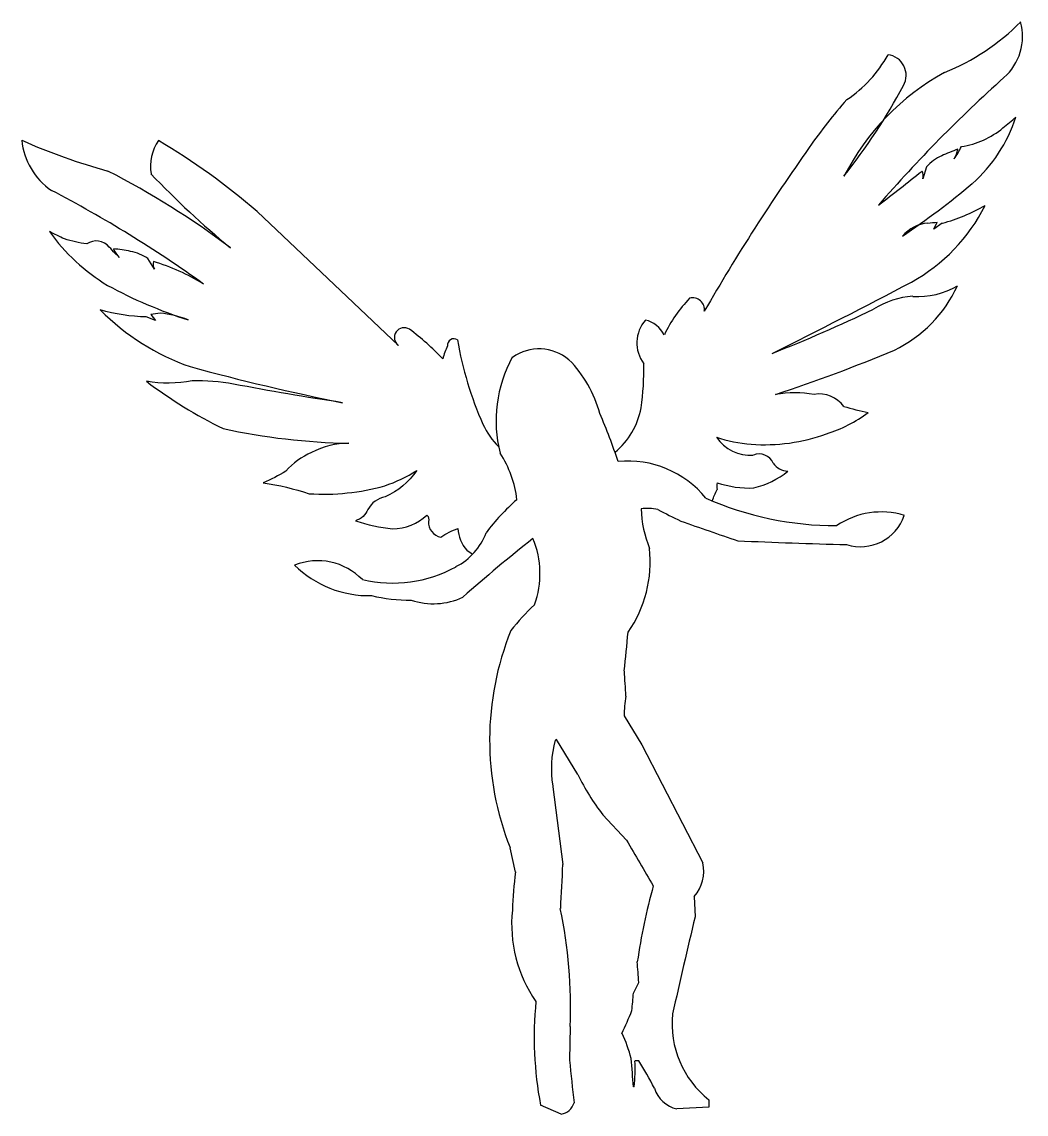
# Model space of a CAD drawing. Extents: x -3 to 108, y 16 to 136.
import ezdxf

# ---------------------------------------------------------------- set-up
doc = ezdxf.new("R2010")
doc.units = 0
doc.header["$MEASUREMENT"] = 0
doc.layers.add('_____1', color=7, linetype='Continuous')

# ---------------------------------------------------------------- blocks, each defined once
blk = doc.blocks.new('Angel')
at = {"linetype": 'Continuous'}
blk.add_arc((89.31, 83.84), 5.1, 252.6724, 341.0385, dxfattribs=at)
at = {"layer": '_____1'}
for p, q in [((96.58, 120.5), (96.16, 119.17)), ((38.52, 100.86), (23, 115.59)), ((97.39, 113.66), (97.74, 114.43)), ((98.31, 114.3), (97.39, 113.66)), ((63.35, 60.14), (65.28, 56.96)), ((58.25, 53.7), (55.91, 57.55)), ((65.28, 56.96), (71.97, 43.99)), ((55.49, 52.44), (55.49, 52.36)), ((55.49, 52.36), (56.58, 43.82)), ((63.61, 46.5), (61.01, 49.26)), ((51.39, 42.98), (50.8, 45.66)), ((71.05, 40.31), (71.14, 38.05)), ((64.36, 29.68), (64.94, 30.85)), ((57.41, 25.99), (57.33, 22.31)), ((64.94, 22.23), (64.53, 22.23)), ((64.44, 19.38), (64.36, 19.38)), ((56.41, 16.37), (54.15, 17.37)), ((72.64, 17.12), (69.13, 16.95)), ((72.64, 17.96), (72.64, 17.12))]:
    blk.add_line(p, q, dxfattribs=at)
blk.add_lwpolyline([(11.59, 110.08, 0.20641), (11.71, 109.24), (10.99, 110.43, 0.08724), (9.09, 111.2, 0.01683), (7.2, 111.49, 0.07186), (7.83, 110.53), (7.82, 110.55), (7.67, 110.7, -0.00549), (7.37, 111, -0.00877), (6.75, 111.67, 0.38998), (4.27, 112.02, -0.04996), (1.82, 112.57, -0.00235), (0.16, 113.38, 0.09878), (6.55, 107.46, 0.04473), (15.4, 103.67, 0.08157), (12.34, 104.4), (11.31, 104.26), (11.84, 103.59), (10.8, 104, -0.06495), (5.76, 104.76, 0.11325), (15.64, 98.53, 0.01675), (32.39, 94.57, -0.011), (20.4, 96.62, 0.05524), (15.86, 96.96, -0.0869), (10.82, 96.92, 0.0474), (19.25, 91.72, 0.04825), (33.09, 90.11, 0.11754), (28.98, 89.1, 0.11439), (26.14, 87.03, -0.03104), (23.67, 85.76, -0.04241), (28.71, 84.57, 0.08637), (37.02, 85.44, 0.06021), (40.54, 87.11, -0.13974), (37.07, 84.22, 0.22617), (35.17, 82.84, -0.24045), (33.81, 81.6, 0.05759), (37.88, 80.7, 0.19187), (41.66, 82.22, -0.29585), (41.83, 81.51, 0.36486), (43.18, 79.79, -0.06678), (45.06, 80.74, 0.16564), (46.04, 78.36, -0.04914), (46.66, 77.89, -0.02028)], format="xyb", dxfattribs=at)
for centre, radius, start, end in [((89.19, 154.06), 25.01, 291.9486, 315.1608), ((101.06, 134.84), 6.07, 311.5597, 15.1539), ((79.99, 139.62), 14.1, 303.7103, 331.1424), ((92.07, 130.57), 2.26, 329.9527, 83.1164), ((111.88, 106.91), 27.42, 119.1093, 152.7615), ((208.09, 15.19), 154.47, 131.8212, 139.1159), ((35.93, 160.35), 65.81, 321.5871, 331.978), ((135.42, 86.27), 63.24, 138.8383, 144.9034), ((90.92, 130.9), 16.24, 311.1647, 342.283), ((90.54, 143.41), 23.57, 307.7623, 312.2422), ((99.02, 131.92), 9.3, 278.5605, 309.8341), ((24.57, 185.11), 67.52, 246.0215, 254.5684), ((4.64, 124.13), 7.54, 185.4227, 235.5811), ((16.39, 120.51), 5.12, 145.6577, 188.9814), ((-26.98, 57.7), 76.47, 49.1952, 59.2201), ((268.12, -8.23), 226.14, 144.6433, 150.0647), ((91.46, 126.93), 9.88, 325.6748, 334.8075), ((100.12, 117.4), 4.7, 113.5746, 138.7427), ((110.56, 94.41), 29.95, 110.6372, 114.2924), ((96.89, 122.93), 3.15, 330.1166, 351.0899), ((-36.43, 36.4), 94.05, 53.0882, 62.77), ((87.05, 192.42), 104.98, 223.8354, 230.3448), ((-178.84, 466.81), 442.54, 307.6221, 308.4059), ((95.09, 119.49), 1.12, 343.5071, 28.3015), ((-64.68, -6.53), 140.42, 54.3725, 62.3976), ((45.44, 185.13), 87.01, 303.8632, 310.2054), ((85.32, 125.17), 19.82, 298.9677, 333.2365), ((92.9, 134.05), 20.48, 285.3245, 299.6047), ((97.15, 110.06), 4.28, 95.8056, 138.8817), ((90.3, 183.36), 69.34, 275.3091, 276.1639), ((5.06, 88.12), 22.91, 58.2602, 73.4397), ((-232.57, 727.68), 701.04, 296.44176, 297.84892), ((86.67, 113.55), 14.65, 295.763, 335.2878), ((95.59, 114.97), 8.73, 266.625, 300.192), ((81.36, 95.59), 15.05, 135.9862, 154.6667), ((70.86, 104.79), 1.3, 352.2462, 104.664), ((95.67, 97.11), 9.17, 93.728, 122.492), ((14.89, 263.57), 175.92, 291.5804, 295.5426), ((68.6, 101.13), 3.86, 139.0778, 216.2318), ((64.87, 100.51), 3.25, 27.8649, 75.5915), ((39.16, 101.73), 1.08, 57.3925, 233.3938), ((21.36, 78.13), 30.64, 43.9838, 53.1325), ((44.62, 100.89), 0.709, 55.5288, 186.9156), ((83.75, 108.11), 39.3, 189.721, 203.8711), ((49.18, 98.12), 5.91, 152.951, 167.4664), ((53.99, 95.38), 5.1, 49.9231, 125.0907), ((27.45, 256.16), 169.05, 288.1061, 292.8289), ((63.77, 92.59), 14.51, 151.2683, 194.2559), ((47.89, 89.96), 13.23, 14.9297, 44.8367), ((36.65, 98.17), 28.85, 351.668, 1.3429), ((82.1, 81.99), 13.66, 81.0855, 98.8847), ((84.76, 92.15), 3.38, 36.454, 99.2864), ((57.16, 95.44), 8.16, 309.3422, 349.774), ((95.32, 120.87), 27.84, 253.6381, 259.3528), ((2.32, 68.11), 63.58, 18.3199, 23.407), ((81.04, 105.64), 15.19, 287.3665, 306.9733), ((55.31, 95.59), 8.22, 204.2744, 225.5481), ((77.23, 93.33), 4.54, 214.1462, 273.8598), ((78.1, 103.68), 13.69, 250.2852, 266.6302), ((78.76, 110), 20.05, 265.8151, 289.873), ((39.61, 82.48), 12.03, 6.8151, 32.884), ((78.18, 87.27), 1.67, 23.1744, 112.5117), ((63.78, 77.17), 10.98, 38.9851, 95.7099), ((81.37, 89.05), 2, 214.1249, 268.8874), ((75.33, 94.49), 9.56, 283.7072, 308.873), ((74.91, 85.41), 1.4, 165.2534, 195.7303), ((77.14, 96.51), 11.32, 251.5587, 272.3185), ((86.58, 116.36), 35.3, 246.1506, 270.204), ((17.46, 109.11), 61.04, 335.487, 336.7773), ((66.78, 66.42), 23.2, 131.0816, 143.3518), ((65.89, 77.91), 5.04, 76.9041, 97.9434), ((77.84, 83.3), 12.64, 181.8037, 202.0655), ((189.52, 324.73), 271.15, 243.1464, 243.7399), ((91.58, 73.9), 8.66, 72.8472, 124.2628), ((320.01, 793.78), 754.97, 250.62541, 251.12962), ((41.67, 82.72), 6.94, 297.3047, 339.3403), ((168.52, -65.86), 185.59, 128.3708, 131.471), ((44.16, 75.79), 9.93, 339.7992, 22.8288), ((108.5, 840.5), 761.81, 267.5417, 268.44238), ((52.69, 77.07), 13.51, 325.1364, 6.3049), ((29.66, 70.37), 6.83, 44.0833, 111.8409), ((35.3, 85.03), 11.67, 225.4585, 271.3344), ((37.87, 89.17), 14.43, 256.7778, 298.9708), ((39.92, 92.02), 19.16, 256.8708, 270), ((42.35, 80.18), 7.71, 251.6864, 295.0566), ((70.81, 53.95), 25.29, 133.2709, 142.0077), ((80.77, 57.49), 32.22, 158.0789, 201.5286), ((-251.22, 98.1), 316.3, 354.0079, 354.7849), ((-143.19, 51.3), 207.01, 3.0502, 3.8156), ((74.84, 60.36), 11.49, 170.1961, 181.1039), ((67.78, 54.34), 12.44, 165.4674, 188.7862), ((56.48, 56.21), 1.45, 113.3272, 120.7067), ((82.56, 65.75), 27.14, 206.3669, 217.4165), ((581.57, 345.27), 597.96, 209.97741, 210.53433), ((393.63, 23.91), 337.64, 176.62, 177.4451), ((67.93, 43.04), 4.15, 318.7534, 13.1631), ((104.24, 36.66), 53.23, 173.1722, 177.6911), ((137.98, 22.11), 74.02, 164.8349, 171.4587), ((65.79, 37.25), 14.82, 173.9929, 214.9664), ((4.07, 28.05), 53.38, 357.7901, 11.7964), ((760.62, -127.58), 709.1, 166.49211, 167.37675), ((-90.72, 20.48), 156.01, 3.8118, 4.6438), ((-154.53, 47.49), 219.61, 354.8442, 355.3484), ((93.96, 24.83), 40.51, 174.446, 190.6132), ((-63.67, 81.76), 138.8, 335.9693, 337.0992), ((79.18, 26.27), 10.57, 173.9809, 231.8439), ((49.69, 18.8), 14.88, 14.3175, 25.6551), ((350.45, 51.39), 294.56, 185.6659, 186.5827), ((-190.46, 0.32), 255.53, 4.2776, 4.9743), ((41.31, 21.49), 23.23, 354.7893, 1.8185), ((39.72, 5.88), 30.06, 26.3498, 32.9531), ((69.91, 20.28), 3.42, 198.1479, 256.8224), ((56.11, 18.14), 1.8, 279.5426, 343.2131)]:
    blk.add_arc(centre, radius, start, end, dxfattribs=at)

msp = doc.modelspace()

# ---------------------------------------------------------------- block references
at = {"linetype": 'Continuous'}
msp.add_blockref('Angel', (0, 0), dxfattribs=at)

doc.saveas('drawing.dxf')
